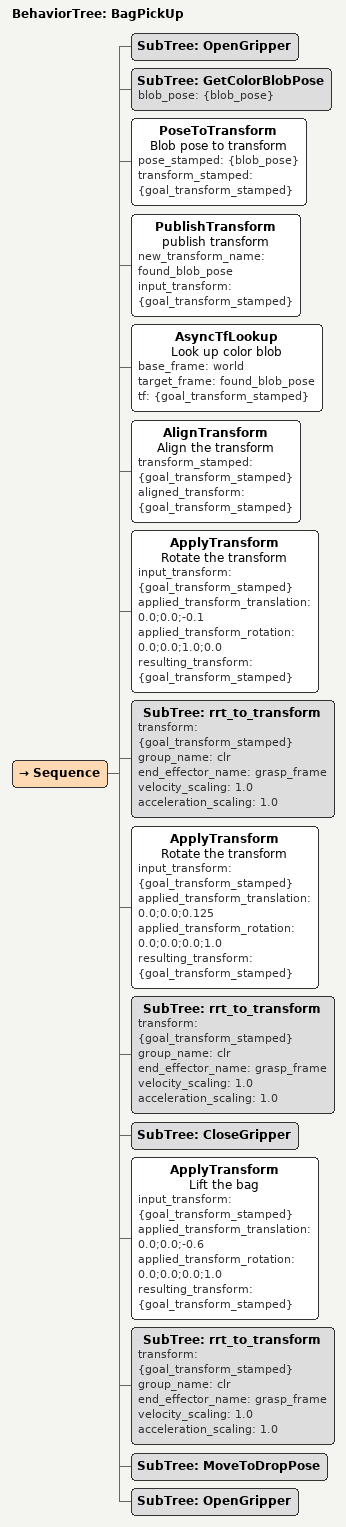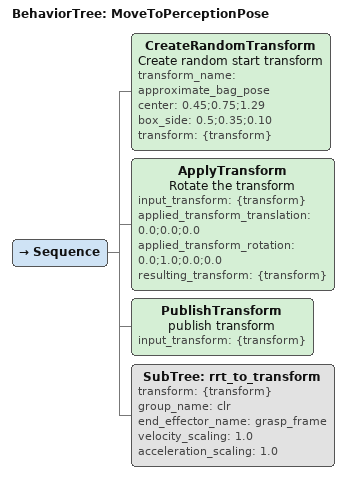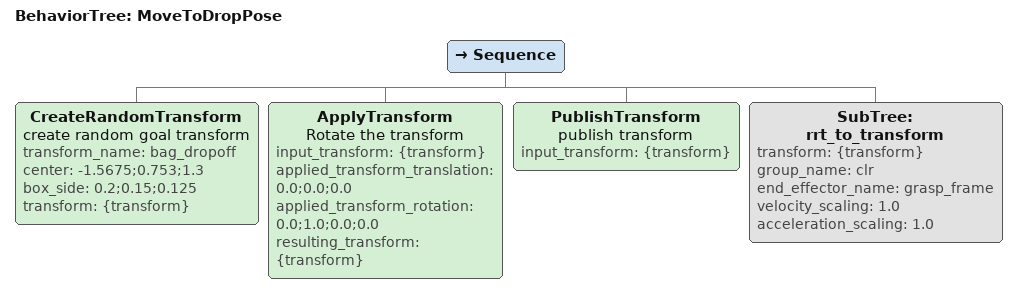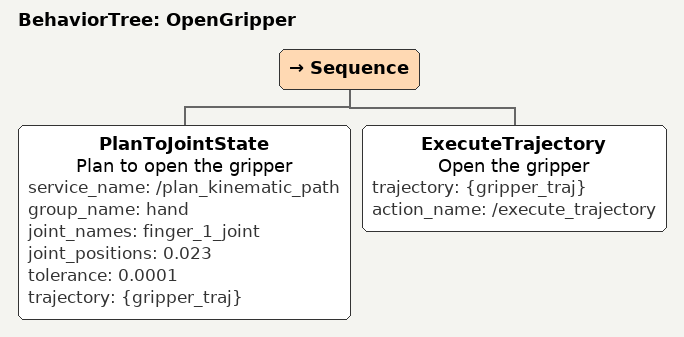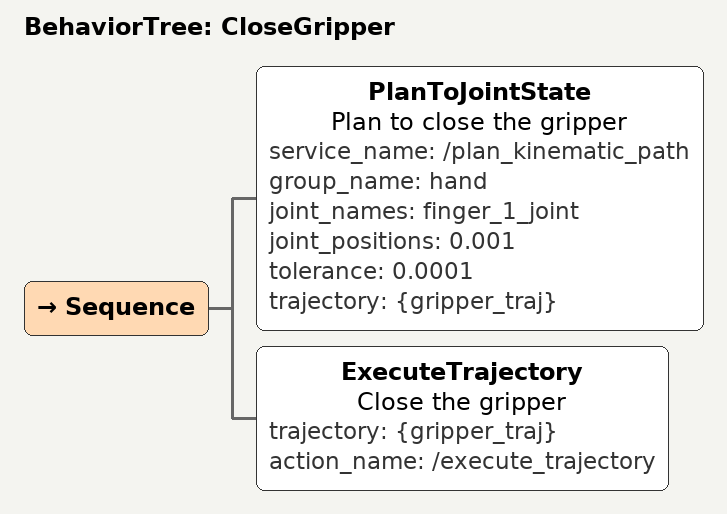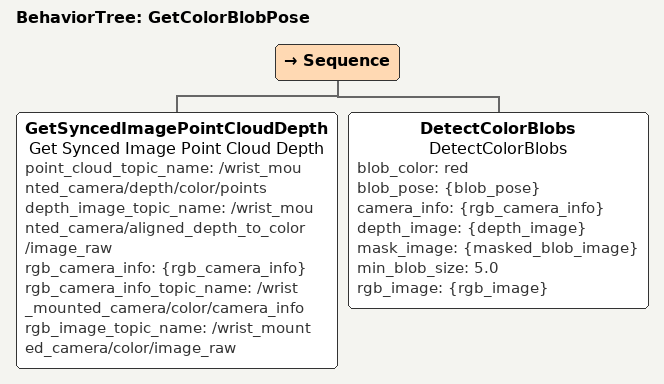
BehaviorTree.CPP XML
<root BTCPP_format="4"
    main_tree_to_execute="BagPickUp">

    <BehaviorTree ID="BagPickUp">
        <Sequence>
            <!-- Make sure that the gripper is open -->
            <SubTree ID="OpenGripper"/>

            <!-- Get the color blob frame -->
            <SubTree ID="GetColorBlobPose" blob_pose="{blob_pose}" />

            <!-- GetColoBlobPose returns PoseStamped and we need TransformStamped -->
            <PoseToTransform name="Blob pose to transform"
                pose_stamped="{blob_pose}"
                transform_stamped="{goal_transform_stamped}"
            />

            <!-- MoveIt planning works **A LOT** better with world transform, this is a bit of a cheat -->
            <PublishTransform
                name="publish transform"
                new_transform_name="found_blob_pose"
                input_transform="{goal_transform_stamped}"
            />

            <!-- Look up the frame that the color blob actually publishes -->
            <AsyncTfLookup name="Look up color blob"
                    base_frame="world"
                    target_frame="found_blob_pose"
                    tf="{goal_transform_stamped}"
                />
            <!-- Align the frame to the z-axis pointing directly down -->
            <AlignTransform name="Align the transform"
                transform_stamped="{goal_transform_stamped}"
                aligned_transform="{goal_transform_stamped}"
            />

            <!-- Make the transform easier for the planner -->
            <ApplyTransform name="Rotate the transform"
                input_transform="{goal_transform_stamped}"
                applied_transform_translation="0.0;0.0;-0.1"
                applied_transform_rotation="0.0;0.0;1.0;0.0"
                resulting_transform="{goal_transform_stamped}"
            />

            <!-- Get right above the target approach -->
            <SubTree ID="rrt_to_transform"
                transform="{goal_transform_stamped}"
                group_name="clr"
                end_effector_name="grasp_frame"
                velocity_scaling="1.0"
                acceleration_scaling="1.0"
            />

            <!-- Get right above the target approach -->
            <ApplyTransform name="Rotate the transform"
                input_transform="{goal_transform_stamped}"
                applied_transform_translation="0.0;0.0;0.125"
                applied_transform_rotation="0.0;0.0;0.0;1.0"
                resulting_transform="{goal_transform_stamped}"
            />

            <SubTree ID="rrt_to_transform"
                transform="{goal_transform_stamped}"
                group_name="clr"
                end_effector_name="grasp_frame"
                velocity_scaling="1.0"
                acceleration_scaling="1.0"
            />

            <!-- Close the gripper -->
            <SubTree ID="CloseGripper"/>

            <!-- Lift the bag over the bench -->
            <ApplyTransform name="Lift the bag"
                input_transform="{goal_transform_stamped}"
                applied_transform_translation="0.0;0.0;-0.6"
                applied_transform_rotation="0.0;0.0;0.0;1.0"
                resulting_transform="{goal_transform_stamped}"
            />

            <SubTree ID="rrt_to_transform"
                transform="{goal_transform_stamped}"
                group_name="clr"
                end_effector_name="grasp_frame"
                velocity_scaling="1.0"
                acceleration_scaling="1.0"
            />

            <!-- Move the bag to the goal -->
            <SubTree ID="MoveToDropPose"/>

            <!-- Open the gripper, drop the ctb -->
            <SubTree ID="OpenGripper"/>

        </Sequence>
    </BehaviorTree>

    <BehaviorTree ID="MoveToPerceptionPose">
        <Sequence>
          <CreateRandomTransform
            name="Create random start transform"
            transform_name="approximate_bag_pose"
            center="0.45;0.75;1.29"
            box_side="0.5;0.35;0.10"
            transform="{transform}"/>

          <ApplyTransform name="Rotate the transform"
              input_transform="{transform}"
              applied_transform_translation="0.0;0.0;0.0"
              applied_transform_rotation="0.0;1.0;0.0;0.0"
              resulting_transform="{transform}"
          />
          <PublishTransform
            name="publish transform"
            input_transform="{transform}" />

          <SubTree ID="rrt_to_transform"
            transform="{transform}"
            group_name="clr"
            end_effector_name="grasp_frame"
            velocity_scaling="1.0"
            acceleration_scaling="1.0"
          />
        </Sequence>

    </BehaviorTree>

    <BehaviorTree ID="MoveToDropPose">
        <Sequence>
          <CreateRandomTransform
            name="create random goal transform"
            transform_name="bag_dropoff"
            center="-1.5675;0.753;1.3"
            box_side="0.2;0.15;0.125"
            transform="{transform}"/>

          <ApplyTransform name="Rotate the transform"
              input_transform="{transform}"
              applied_transform_translation="0.0;0.0;0.0"
              applied_transform_rotation="0.0;1.0;0.0;0.0"
              resulting_transform="{transform}"
          />
          <PublishTransform
            name="publish transform"
            input_transform="{transform}" />

          <SubTree ID="rrt_to_transform"
            transform="{transform}"
            group_name="clr"
            end_effector_name="grasp_frame"
            velocity_scaling="1.0"
            acceleration_scaling="1.0"
          />

        </Sequence>
    </BehaviorTree>

    <BehaviorTree ID="OpenGripper">
        <Sequence>
            <!-- Make sure that the gripper is open -->
            <PlanToJointState
                name="Plan to open the gripper"
                service_name="/plan_kinematic_path"
                group_name="hand"
                joint_names="finger_1_joint"
                joint_positions="0.023"
                tolerance="0.0001"
                trajectory="{gripper_traj}"/>

            <ExecuteTrajectory
                name="Open the gripper "
                trajectory="{gripper_traj}"
                action_name="/execute_trajectory"/>
        </Sequence>
    </BehaviorTree>

    <BehaviorTree ID="CloseGripper">
        <Sequence>
            <PlanToJointState
                name="Plan to close the gripper"
                service_name="/plan_kinematic_path"
                group_name="hand"
                joint_names="finger_1_joint"
                joint_positions="0.001"
                tolerance="0.0001"
                trajectory="{gripper_traj}"/>

            <ExecuteTrajectory
                name="Close the gripper "
                trajectory="{gripper_traj}"
                action_name="/execute_trajectory"/>
        </Sequence>
    </BehaviorTree>

    <BehaviorTree ID="GetColorBlobPose">
        <Sequence>
            <GetSyncedImagePointCloudDepth
                name="Get Synced Image Point Cloud Depth"
                point_cloud_topic_name="/wrist_mounted_camera/depth/color/points"
                depth_image_topic_name="/wrist_mounted_camera/aligned_depth_to_color/image_raw"
                rgb_camera_info="{rgb_camera_info}"
                rgb_camera_info_topic_name="/wrist_mounted_camera/color/camera_info"
                rgb_image_topic_name="/wrist_mounted_camera/color/image_raw"
            />

             <DetectColorBlobs
                name="DetectColorBlobs"
                blob_color="red"
                blob_pose="{blob_pose}"
                camera_info="{rgb_camera_info}"
                depth_image="{depth_image}"
                mask_image="{masked_blob_image}"
                min_blob_size="5.0"
                rgb_image="{rgb_image}"
            />

        </Sequence>
    </BehaviorTree>

</root>
